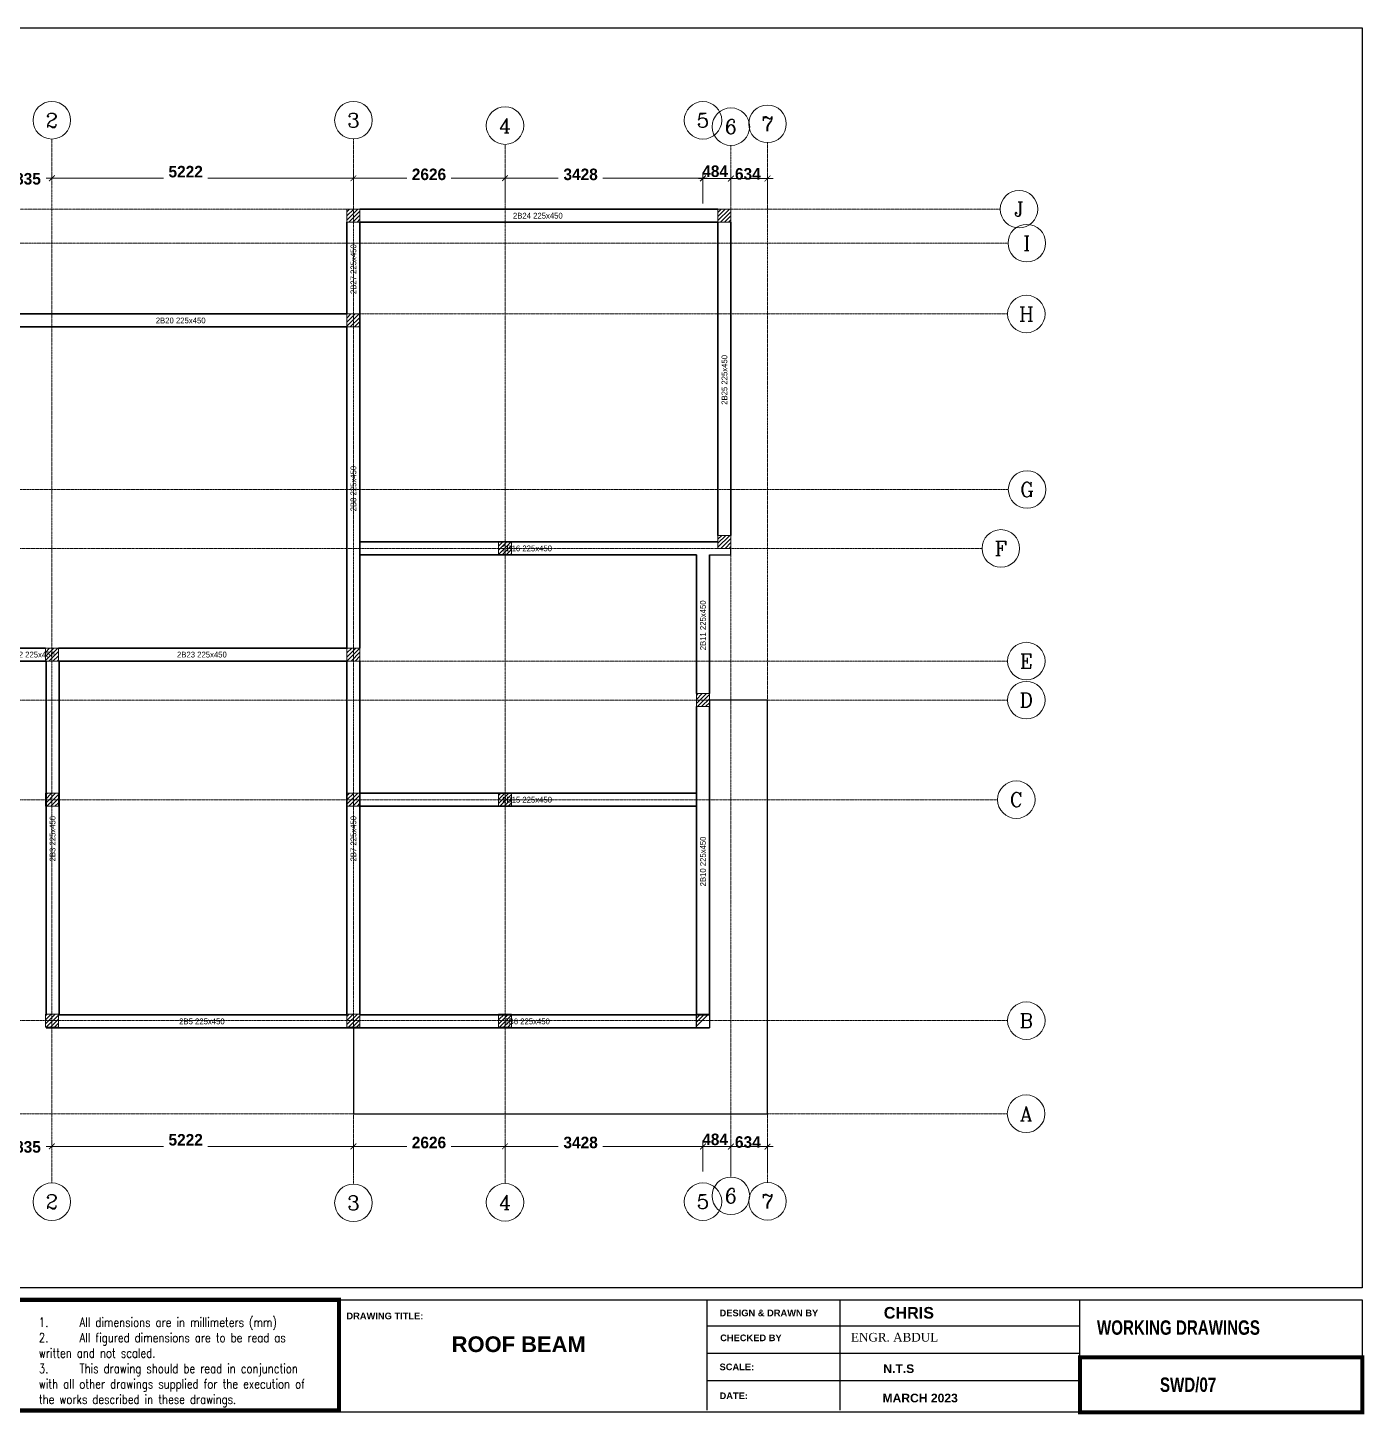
# Model space of a CAD drawing. Header units: inches. Extents: x 23 to 2032867, y 13 to 664695.
# Drawn here: x 1965281 to 1988426, y 347051 to 371059 of the extents above; entities that cross this region are included whole.
import ezdxf
from ezdxf.enums import TextEntityAlignment as Align

# ---------------------------------------------------------------- set-up
doc = ezdxf.new("R2010")
doc.units = ezdxf.units.IN
doc.header["$MEASUREMENT"] = 0
doc.linetypes.add('CENTER2', pattern=[0.7, 0.5, -0.1, 0, -0.1])
for name, color, linetype in [('Annotation - Text', 7, 'Continuous'), ('BEAM', 5, 'Continuous'), ('Dimensioning - General', 7, 'Continuous'), ('dimensions', 1, 'Continuous'), ('F5', 5, 'Continuous')]:
    doc.layers.add(name, color=color, linetype=linetype)
for name, color, linetype, lineweight in [('Axis_1', 8, 'CENTER2', 0), ('Axis_2', 8, 'CENTER2', 0), ('AxisBalloons_1', 150, 'ByLayer', 0), ('AxisBalloons_2', 150, 'ByLayer', 0), ('AxisText_1', 18, 'ByLayer', 0), ('AxisText_2', 18, 'ByLayer', 0), ('BeamText', 96, 'ByLayer', 0), ('ColHatch', 11, 'ByLayer', 0), ('Column', 1, 'ByLayer', 0)]:
    doc.layers.add(name, color=color, linetype=linetype, lineweight=lineweight)
doc.styles.add('AxisText_1', font='ROMANC', dxfattribs={"height": 50})
doc.styles.add('AxisText_2', font='ROMANC', dxfattribs={"height": 50})
doc.styles.add('BeamText', font='TXT', dxfattribs={"height": 1000})
doc.styles.add('City', font='cityb___.ttf', dxfattribs={"height": 200})
doc.styles.add('GENERATED_STYLE_3', font='arialbd.ttf')
doc.styles.add('NEW', font='swisseb.ttf', dxfattribs={"width": 0.75})
doc.styles.add('SIMPLEX8', font='simplexd.shx', dxfattribs={"width": 0.8})
doc.styles.get("Standard").update_dxf_attribs({"font": 'arial.ttf'})
doc.dimstyles.new('Copy of atus', dxfattribs={"dimtxt": 250, "dimasz": 100, "dimexe": 100, "dimexo": 100, "dimgap": 100, "dimtad": 1, "dimdec": 0, "dimdsep": 46, "dimtxsty": 'City', "dimblk1": 'ARCHTICK', "dimblk2": 'ARCHTICK', "dimsah": 1, "dimcen": 0, "dimdle": 75, "dimclrd": 6, "dimclre": 6, "dimclrt": 5, "dimadec": 0, "dimazin": 0, "dimtfac": 1, "dimtdec": 0, "dimtix": 1, "dimtmove": 2, "dimatfit": 3, "dimldrblk": 'ARCHTICK', "dimfxl": 100, "dimtolj": 1, "dimtzin": 0, "dimlwd": 5, "dimlwe": 5, "dimarcsym": 0})

# ---------------------------------------------------------------- blocks, each defined once
blk = doc.blocks.new('_ArchTick')
at = {"color": 0, "linetype": 'ByBlock', "const_width": 0.15}
blk.add_lwpolyline([(-0.5, -0.5), (0.5, 0.5)], dxfattribs=at)
blk = doc.blocks.new('*D248')
at = {"layer": 'Defpoints', "color": 0, "linetype": 'Continuous', "transparency": 16777216}
for p in [(1964863, 368455), (1965699, 368453), (1965699, 368384)]:
    blk.add_point(p, dxfattribs=at)
at = {"layer": 'Dimensioning - General', "color": 6, "lineweight": 5, "transparency": 16777216}
for p, q in [((1965699, 368484), (1965699, 368553)), ((1964863, 368355), (1964863, 368353))]:
    blk.add_line(p, q, dxfattribs=at)
at = {"layer": 'Dimensioning - General', "color": 6, "linetype": 'Continuous', "lineweight": 5, "transparency": 16777216}
for p, q in [((1964788, 368453), (1964968, 368453)), ((1965774, 368453), (1965601, 368453))]:
    blk.add_line(p, q, dxfattribs=at)
at = {"layer": 'Dimensioning - General', "color": 6, "linetype": 'Continuous', "lineweight": 5, "transparency": 16777216, "xscale": 100, "yscale": 100, "zscale": 100, "rotation": 180}
blk.add_blockref('_ArchTick', (1964863, 368453), dxfattribs=at)
at = {"layer": 'Dimensioning - General', "color": 6, "linetype": 'Continuous', "lineweight": 5, "transparency": 16777216, "xscale": 100, "yscale": 100, "zscale": 100}
blk.add_blockref('_ArchTick', (1965699, 368453), dxfattribs=at)
at = {"layer": 'Dimensioning - General', "color": 5, "linetype": 'Continuous', "lineweight": 20, "transparency": 16777216, "insert": (1965285, 368442), "char_height": 200, "attachment_point": 5, "style": 'City'}
blk.add_mtext('\\A1;835', dxfattribs=at)
blk = doc.blocks.new('*D249')
at = {"layer": 'Defpoints', "color": 0, "linetype": 'Continuous', "transparency": 16777216}
for p in [(1965699, 368455), (1970921, 368453), (1970921, 367917)]:
    blk.add_point(p, dxfattribs=at)
at = {"layer": 'Dimensioning - General', "color": 6, "lineweight": 5, "transparency": 16777216}
for p, q in [((1970921, 368017), (1970921, 368553)), ((1965699, 368355), (1965699, 368353))]:
    blk.add_line(p, q, dxfattribs=at)
at = {"layer": 'Dimensioning - General', "color": 6, "linetype": 'Continuous', "lineweight": 5, "transparency": 16777216}
for p, q in [((1965624, 368453), (1967634, 368453)), ((1970996, 368453), (1968399, 368453))]:
    blk.add_line(p, q, dxfattribs=at)
at = {"layer": 'Dimensioning - General', "color": 6, "linetype": 'Continuous', "lineweight": 5, "transparency": 16777216, "xscale": 100, "yscale": 100, "zscale": 100, "rotation": 180}
blk.add_blockref('_ArchTick', (1965699, 368453), dxfattribs=at)
at = {"layer": 'Dimensioning - General', "color": 6, "linetype": 'Continuous', "lineweight": 5, "transparency": 16777216, "xscale": 100, "yscale": 100, "zscale": 100}
blk.add_blockref('_ArchTick', (1970921, 368453), dxfattribs=at)
at = {"layer": 'Dimensioning - General', "color": 5, "linetype": 'Continuous', "lineweight": 20, "transparency": 16777216, "insert": (1968016, 368566), "char_height": 200, "attachment_point": 5, "style": 'City'}
blk.add_mtext('\\A1;5222', dxfattribs=at)
blk = doc.blocks.new('*D250')
at = {"layer": 'Defpoints', "color": 0, "linetype": 'Continuous', "transparency": 16777216}
for p in [(1970921, 368455), (1973546, 368453), (1973546, 367917)]:
    blk.add_point(p, dxfattribs=at)
at = {"layer": 'Dimensioning - General', "color": 6, "lineweight": 5, "transparency": 16777216}
for p, q in [((1973546, 368017), (1973546, 368553)), ((1970921, 368355), (1970921, 368353))]:
    blk.add_line(p, q, dxfattribs=at)
at = {"layer": 'Dimensioning - General', "color": 6, "linetype": 'Continuous', "lineweight": 5, "transparency": 16777216}
for p, q in [((1970846, 368453), (1971844, 368453)), ((1973621, 368453), (1972613, 368453))]:
    blk.add_line(p, q, dxfattribs=at)
at = {"layer": 'Dimensioning - General', "color": 6, "linetype": 'Continuous', "lineweight": 5, "transparency": 16777216, "xscale": 100, "yscale": 100, "zscale": 100, "rotation": 180}
blk.add_blockref('_ArchTick', (1970921, 368453), dxfattribs=at)
at = {"layer": 'Dimensioning - General', "color": 6, "linetype": 'Continuous', "lineweight": 5, "transparency": 16777216, "xscale": 100, "yscale": 100, "zscale": 100}
blk.add_blockref('_ArchTick', (1973546, 368453), dxfattribs=at)
at = {"layer": 'Dimensioning - General', "color": 5, "linetype": 'Continuous', "lineweight": 20, "transparency": 16777216, "insert": (1972229, 368519), "char_height": 200, "attachment_point": 5, "style": 'City'}
blk.add_mtext('\\A1;2626', dxfattribs=at)
blk = doc.blocks.new('*D251')
at = {"layer": 'Defpoints', "color": 0, "linetype": 'Continuous', "transparency": 16777216}
for p in [(1973546, 368455), (1976974, 368453), (1976974, 367917)]:
    blk.add_point(p, dxfattribs=at)
at = {"layer": 'Dimensioning - General', "color": 6, "lineweight": 5, "transparency": 16777216}
for p, q in [((1976974, 368017), (1976974, 368553)), ((1973546, 368355), (1973546, 368353))]:
    blk.add_line(p, q, dxfattribs=at)
at = {"layer": 'Dimensioning - General', "color": 6, "linetype": 'Continuous', "lineweight": 5, "transparency": 16777216}
for p, q in [((1973471, 368453), (1974468, 368453)), ((1977049, 368453), (1975241, 368453))]:
    blk.add_line(p, q, dxfattribs=at)
at = {"layer": 'Dimensioning - General', "color": 6, "linetype": 'Continuous', "lineweight": 5, "transparency": 16777216, "xscale": 100, "yscale": 100, "zscale": 100, "rotation": 180}
blk.add_blockref('_ArchTick', (1973546, 368453), dxfattribs=at)
at = {"layer": 'Dimensioning - General', "color": 6, "linetype": 'Continuous', "lineweight": 5, "transparency": 16777216, "xscale": 100, "yscale": 100, "zscale": 100}
blk.add_blockref('_ArchTick', (1976974, 368453), dxfattribs=at)
at = {"layer": 'Dimensioning - General', "color": 5, "linetype": 'Continuous', "lineweight": 20, "transparency": 16777216, "insert": (1974855, 368519), "char_height": 200, "attachment_point": 5, "style": 'City'}
blk.add_mtext('\\A1;3428', dxfattribs=at)
blk = doc.blocks.new('*D252')
at = {"layer": 'Defpoints', "color": 0, "linetype": 'Continuous', "transparency": 16777216}
for p in [(1976974, 368450), (1977458, 368448), (1977458, 367917)]:
    blk.add_point(p, dxfattribs=at)
at = {"layer": 'Dimensioning - General', "color": 6, "lineweight": 5, "transparency": 16777216}
for p, q in [((1977458, 368017), (1977458, 368548)), ((1976974, 368350), (1976974, 368348))]:
    blk.add_line(p, q, dxfattribs=at)
at = {"layer": 'Dimensioning - General', "color": 6, "linetype": 'Continuous', "lineweight": 5, "transparency": 16777216}
blk.add_line((1976899, 368448), (1977533, 368448), dxfattribs=at)
at = {"layer": 'Dimensioning - General', "color": 6, "linetype": 'Continuous', "lineweight": 5, "transparency": 16777216, "xscale": 100, "yscale": 100, "zscale": 100, "rotation": 180}
blk.add_blockref('_ArchTick', (1976974, 368448), dxfattribs=at)
at = {"layer": 'Dimensioning - General', "color": 6, "linetype": 'Continuous', "lineweight": 5, "transparency": 16777216, "xscale": 100, "yscale": 100, "zscale": 100}
blk.add_blockref('_ArchTick', (1977458, 368448), dxfattribs=at)
at = {"layer": 'Dimensioning - General', "color": 5, "linetype": 'Continuous', "lineweight": 20, "transparency": 16777216, "insert": (1977184, 368573), "char_height": 200, "attachment_point": 5, "style": 'City'}
blk.add_mtext('\\A1;484', dxfattribs=at)
blk = doc.blocks.new('*D253')
at = {"layer": 'Defpoints', "color": 0, "linetype": 'Continuous', "transparency": 16777216}
for p in [(1977458, 368450), (1978092, 368448), (1978092, 367917)]:
    blk.add_point(p, dxfattribs=at)
at = {"layer": 'Dimensioning - General', "color": 6, "lineweight": 5, "transparency": 16777216}
for p, q in [((1978092, 368017), (1978092, 368548)), ((1977458, 368350), (1977458, 368348))]:
    blk.add_line(p, q, dxfattribs=at)
at = {"layer": 'Dimensioning - General', "color": 6, "linetype": 'Continuous', "lineweight": 5, "transparency": 16777216}
for p, q in [((1977458, 368448), (1977358, 368448)), ((1977458, 368448), (1978092, 368448)), ((1978092, 368448), (1978192, 368448))]:
    blk.add_line(p, q, dxfattribs=at)
at = {"layer": 'Dimensioning - General', "color": 6, "linetype": 'Continuous', "lineweight": 5, "transparency": 16777216, "xscale": 100, "yscale": 100, "zscale": 100}
blk.add_blockref('_ArchTick', (1977458, 368448), dxfattribs=at)
at = {"layer": 'Dimensioning - General', "color": 6, "linetype": 'Continuous', "lineweight": 5, "transparency": 16777216, "xscale": 100, "yscale": 100, "zscale": 100, "rotation": 180}
blk.add_blockref('_ArchTick', (1978092, 368448), dxfattribs=at)
at = {"layer": 'Dimensioning - General', "color": 5, "linetype": 'Continuous', "lineweight": 20, "transparency": 16777216, "insert": (1977751, 368527), "char_height": 200, "attachment_point": 5, "style": 'City'}
blk.add_mtext('\\A1;634', dxfattribs=at)
blk = doc.blocks.new('*D286')
at = {"layer": 'Defpoints', "color": 0, "linetype": 'Continuous', "transparency": 16777216}
for p in [(1964863, 351692), (1965699, 351690), (1965699, 351621)]:
    blk.add_point(p, dxfattribs=at)
at = {"layer": 'Dimensioning - General', "color": 6, "lineweight": 5, "transparency": 16777216}
for p, q in [((1965699, 351721), (1965699, 351790)), ((1964863, 351592), (1964863, 351590))]:
    blk.add_line(p, q, dxfattribs=at)
at = {"layer": 'Dimensioning - General', "color": 6, "linetype": 'Continuous', "lineweight": 5, "transparency": 16777216}
for p, q in [((1964788, 351690), (1964968, 351690)), ((1965774, 351690), (1965601, 351690))]:
    blk.add_line(p, q, dxfattribs=at)
at = {"layer": 'Dimensioning - General', "color": 6, "linetype": 'Continuous', "lineweight": 5, "transparency": 16777216, "xscale": 100, "yscale": 100, "zscale": 100, "rotation": 180}
blk.add_blockref('_ArchTick', (1964863, 351690), dxfattribs=at)
at = {"layer": 'Dimensioning - General', "color": 6, "linetype": 'Continuous', "lineweight": 5, "transparency": 16777216, "xscale": 100, "yscale": 100, "zscale": 100}
blk.add_blockref('_ArchTick', (1965699, 351690), dxfattribs=at)
at = {"layer": 'Dimensioning - General', "color": 5, "linetype": 'Continuous', "lineweight": 20, "transparency": 16777216, "insert": (1965285, 351679), "char_height": 200, "attachment_point": 5, "style": 'City'}
blk.add_mtext('\\A1;835', dxfattribs=at)
blk = doc.blocks.new('*D287')
at = {"layer": 'Defpoints', "color": 0, "linetype": 'Continuous', "transparency": 16777216}
for p in [(1965699, 351692), (1970921, 351690), (1970921, 351154)]:
    blk.add_point(p, dxfattribs=at)
at = {"layer": 'Dimensioning - General', "color": 6, "lineweight": 5, "transparency": 16777216}
for p, q in [((1970921, 351254), (1970921, 351790)), ((1965699, 351592), (1965699, 351590))]:
    blk.add_line(p, q, dxfattribs=at)
at = {"layer": 'Dimensioning - General', "color": 6, "linetype": 'Continuous', "lineweight": 5, "transparency": 16777216}
for p, q in [((1965624, 351690), (1967634, 351690)), ((1970996, 351690), (1968399, 351690))]:
    blk.add_line(p, q, dxfattribs=at)
at = {"layer": 'Dimensioning - General', "color": 6, "linetype": 'Continuous', "lineweight": 5, "transparency": 16777216, "xscale": 100, "yscale": 100, "zscale": 100, "rotation": 180}
blk.add_blockref('_ArchTick', (1965699, 351690), dxfattribs=at)
at = {"layer": 'Dimensioning - General', "color": 6, "linetype": 'Continuous', "lineweight": 5, "transparency": 16777216, "xscale": 100, "yscale": 100, "zscale": 100}
blk.add_blockref('_ArchTick', (1970921, 351690), dxfattribs=at)
at = {"layer": 'Dimensioning - General', "color": 5, "linetype": 'Continuous', "lineweight": 20, "transparency": 16777216, "insert": (1968016, 351803), "char_height": 200, "attachment_point": 5, "style": 'City'}
blk.add_mtext('\\A1;5222', dxfattribs=at)
blk = doc.blocks.new('*D288')
at = {"layer": 'Defpoints', "color": 0, "linetype": 'Continuous', "transparency": 16777216}
for p in [(1970921, 351692), (1973546, 351690), (1973546, 351154)]:
    blk.add_point(p, dxfattribs=at)
at = {"layer": 'Dimensioning - General', "color": 6, "lineweight": 5, "transparency": 16777216}
for p, q in [((1973546, 351254), (1973546, 351790)), ((1970921, 351592), (1970921, 351590))]:
    blk.add_line(p, q, dxfattribs=at)
at = {"layer": 'Dimensioning - General', "color": 6, "linetype": 'Continuous', "lineweight": 5, "transparency": 16777216}
for p, q in [((1970846, 351690), (1971844, 351690)), ((1973621, 351690), (1972613, 351690))]:
    blk.add_line(p, q, dxfattribs=at)
at = {"layer": 'Dimensioning - General', "color": 6, "linetype": 'Continuous', "lineweight": 5, "transparency": 16777216, "xscale": 100, "yscale": 100, "zscale": 100, "rotation": 180}
blk.add_blockref('_ArchTick', (1970921, 351690), dxfattribs=at)
at = {"layer": 'Dimensioning - General', "color": 6, "linetype": 'Continuous', "lineweight": 5, "transparency": 16777216, "xscale": 100, "yscale": 100, "zscale": 100}
blk.add_blockref('_ArchTick', (1973546, 351690), dxfattribs=at)
at = {"layer": 'Dimensioning - General', "color": 5, "linetype": 'Continuous', "lineweight": 20, "transparency": 16777216, "insert": (1972229, 351756), "char_height": 200, "attachment_point": 5, "style": 'City'}
blk.add_mtext('\\A1;2626', dxfattribs=at)
blk = doc.blocks.new('*D289')
at = {"layer": 'Defpoints', "color": 0, "linetype": 'Continuous', "transparency": 16777216}
for p in [(1973546, 351692), (1976974, 351690), (1976974, 351154)]:
    blk.add_point(p, dxfattribs=at)
at = {"layer": 'Dimensioning - General', "color": 6, "lineweight": 5, "transparency": 16777216}
for p, q in [((1976974, 351254), (1976974, 351790)), ((1973546, 351592), (1973546, 351590))]:
    blk.add_line(p, q, dxfattribs=at)
at = {"layer": 'Dimensioning - General', "color": 6, "linetype": 'Continuous', "lineweight": 5, "transparency": 16777216}
for p, q in [((1973471, 351690), (1974468, 351690)), ((1977049, 351690), (1975241, 351690))]:
    blk.add_line(p, q, dxfattribs=at)
at = {"layer": 'Dimensioning - General', "color": 6, "linetype": 'Continuous', "lineweight": 5, "transparency": 16777216, "xscale": 100, "yscale": 100, "zscale": 100, "rotation": 180}
blk.add_blockref('_ArchTick', (1973546, 351690), dxfattribs=at)
at = {"layer": 'Dimensioning - General', "color": 6, "linetype": 'Continuous', "lineweight": 5, "transparency": 16777216, "xscale": 100, "yscale": 100, "zscale": 100}
blk.add_blockref('_ArchTick', (1976974, 351690), dxfattribs=at)
at = {"layer": 'Dimensioning - General', "color": 5, "linetype": 'Continuous', "lineweight": 20, "transparency": 16777216, "insert": (1974855, 351756), "char_height": 200, "attachment_point": 5, "style": 'City'}
blk.add_mtext('\\A1;3428', dxfattribs=at)
blk = doc.blocks.new('*D290')
at = {"layer": 'Defpoints', "color": 0, "linetype": 'Continuous', "transparency": 16777216}
for p in [(1976974, 351687), (1977458, 351685), (1977458, 351154)]:
    blk.add_point(p, dxfattribs=at)
at = {"layer": 'Dimensioning - General', "color": 6, "lineweight": 5, "transparency": 16777216}
for p, q in [((1977458, 351254), (1977458, 351785)), ((1976974, 351587), (1976974, 351585))]:
    blk.add_line(p, q, dxfattribs=at)
at = {"layer": 'Dimensioning - General', "color": 6, "linetype": 'Continuous', "lineweight": 5, "transparency": 16777216}
blk.add_line((1976899, 351685), (1977533, 351685), dxfattribs=at)
at = {"layer": 'Dimensioning - General', "color": 6, "linetype": 'Continuous', "lineweight": 5, "transparency": 16777216, "xscale": 100, "yscale": 100, "zscale": 100, "rotation": 180}
blk.add_blockref('_ArchTick', (1976974, 351685), dxfattribs=at)
at = {"layer": 'Dimensioning - General', "color": 6, "linetype": 'Continuous', "lineweight": 5, "transparency": 16777216, "xscale": 100, "yscale": 100, "zscale": 100}
blk.add_blockref('_ArchTick', (1977458, 351685), dxfattribs=at)
at = {"layer": 'Dimensioning - General', "color": 5, "linetype": 'Continuous', "lineweight": 20, "transparency": 16777216, "insert": (1977184, 351810), "char_height": 200, "attachment_point": 5, "style": 'City'}
blk.add_mtext('\\A1;484', dxfattribs=at)
blk = doc.blocks.new('*D291')
at = {"layer": 'Defpoints', "color": 0, "linetype": 'Continuous', "transparency": 16777216}
for p in [(1977458, 351687), (1978092, 351685), (1978092, 351154)]:
    blk.add_point(p, dxfattribs=at)
at = {"layer": 'Dimensioning - General', "color": 6, "lineweight": 5, "transparency": 16777216}
for p, q in [((1978092, 351254), (1978092, 351785)), ((1977458, 351587), (1977458, 351585))]:
    blk.add_line(p, q, dxfattribs=at)
at = {"layer": 'Dimensioning - General', "color": 6, "linetype": 'Continuous', "lineweight": 5, "transparency": 16777216}
for p, q in [((1977458, 351685), (1977358, 351685)), ((1977458, 351685), (1978092, 351685)), ((1978092, 351685), (1978192, 351685))]:
    blk.add_line(p, q, dxfattribs=at)
at = {"layer": 'Dimensioning - General', "color": 6, "linetype": 'Continuous', "lineweight": 5, "transparency": 16777216, "xscale": 100, "yscale": 100, "zscale": 100}
blk.add_blockref('_ArchTick', (1977458, 351685), dxfattribs=at)
at = {"layer": 'Dimensioning - General', "color": 6, "linetype": 'Continuous', "lineweight": 5, "transparency": 16777216, "xscale": 100, "yscale": 100, "zscale": 100, "rotation": 180}
blk.add_blockref('_ArchTick', (1978092, 351685), dxfattribs=at)
at = {"layer": 'Dimensioning - General', "color": 5, "linetype": 'Continuous', "lineweight": 20, "transparency": 16777216, "insert": (1977751, 351764), "char_height": 200, "attachment_point": 5, "style": 'City'}
blk.add_mtext('\\A1;634', dxfattribs=at)

msp = doc.modelspace()

# ---------------------------------------------------------------- linework, layer by layer
for p, q in [((1970672.239, 349032.66), (1988390.622, 349032.66)), ((1983501.637, 348038.149), (1983501.637, 349032.66)), ((1977044.873, 348580.098), (1983501.637, 348580.098)), ((1977044.873, 348108.873), (1983501.637, 348108.873)), ((1977044.873, 347637.648), (1983501.637, 347637.648)), ((1968475.437, 347121.36), (1970672.239, 347121.36))]:
    msp.add_line(p, q)
at = {"color": 0}
for points in [[(1977086.414, 361931.062), (1977458.094, 361931.062), (1977458.094, 362043.562)], [(1970920.594, 353741.864), (1970920.594, 352255.286), (1978092.444, 352255.286), (1978092.444, 359416.555), (1977086.414, 359416.555), (1977086.414, 353741.864), (1970920.594, 353741.864)]]:
    msp.add_lwpolyline(points, dxfattribs=at)
at = {"linetype": 'Continuous'}
msp.add_lwpolyline([(1976861.414, 353966.864), (1977086.414, 353968.368), (1977086.414, 353741.864), (1976861.731, 353741.864), (1976861.731, 353966.866)], dxfattribs=at)
msp.add_lwpolyline([(1988390.622, 347086.368), (1952491.193, 347086.368), (1952500.54, 349032.66), (1988390.622, 349032.66)], close=True)
at = {"const_width": 69.984}
for points in [[(1965032.115, 349032.66), (1970672.239, 349032.66), (1970672.239, 347121.36), (1965032.115, 347121.36)], [(1983501.637, 348038.149), (1988390.622, 348038.149), (1988390.622, 347086.368), (1983501.637, 347086.368)]]:
    msp.add_lwpolyline(points, close=True, dxfattribs=at)
at = {"layer": 'Axis_1'}
for p, q in [((1960752.993, 367916.552), (1982121.664, 367916.552)), ((1960731.065, 367328.932), (1982256.984, 367328.932)), ((1960807.951, 366102.392), (1982248.594, 366102.392)), ((1960820.435, 363062.692), (1982261.084, 363062.692)), ((1960807.951, 362043.562), (1981807.954, 362043.562)), ((1960807.951, 360092.511), (1982248.594, 360092.511)), ((1960807.951, 359416.555), (1982248.594, 359416.555)), ((1960692.134, 357692.786), (1982074.544, 357692.786)), ((1960807.951, 353866.864), (1982248.594, 353866.864)), ((1960986.04, 352255.286), (1982243.874, 352255.286))]:
    msp.add_line(p, q, dxfattribs=at)
at = {"layer": 'Axis_2'}
for p, q in [((1965698.682, 351056.63), (1965698.682, 369131.522)), ((1970920.594, 351036.562), (1970920.594, 369132.382)), ((1973546.344, 351046.168), (1973546.344, 369039.602)), ((1977458.094, 351157.795), (1977458.094, 369020.332)), ((1978092.444, 351063.298), (1978092.444, 369069.002))]:
    msp.add_line(p, q, dxfattribs=at)
at = {"layer": 'AxisBalloons_1'}
for centre in [(1982446.664, 367916.552), (1982581.984, 367328.932), (1982573.594, 366102.392), (1982586.084, 363062.692), (1982132.954, 362043.562), (1982573.594, 360092.511), (1982573.594, 359416.555), (1982399.544, 357692.786), (1982573.594, 353866.864), (1982568.874, 352255.286)]:
    msp.add_circle(centre, 325, dxfattribs=at)
at = {"layer": 'AxisBalloons_2'}
for centre in [(1965698.682, 369456.522), (1970920.594, 369457.382), (1976973.914, 369455.212), (1978092.444, 369394.002), (1973546.344, 369364.602), (1977458.094, 369345.332), (1965698.682, 350731.63), (1970920.594, 350711.562), (1973546.344, 350721.168), (1976973.914, 350732.946), (1977458.094, 350832.795), (1978092.444, 350738.298)]:
    msp.add_circle(centre, 325, dxfattribs=at)
at = {"layer": 'BEAM', "linetype": 'Continuous', "lineweight": 30}
for p, q in [((1971033.094, 367916.552), (1977233.094, 367916.552)), ((1970808.094, 366102.392), (1970808.094, 367691.552)), ((1971033.094, 367691.552), (1977233.094, 367691.552)), ((1971033.094, 365877.392), (1971033.094, 367691.552)), ((1977233.094, 362268.562), (1977233.094, 367691.552)), ((1977458.094, 362268.562), (1977458.094, 367691.552)), ((1965088.292, 366102.392), (1970808.094, 366102.392)), ((1965088.292, 365877.392), (1970808.094, 365877.392)), ((1970808.094, 360317.511), (1970808.094, 365877.392)), ((1971033.094, 360317.511), (1971033.094, 365877.392)), ((1971033.094, 362156.062), (1977233.094, 362156.062)), ((1971033.094, 361931.062), (1976861.414, 361931.062)), ((1976861.414, 359529.055), (1976861.414, 361931.062)), ((1977086.414, 359529.055), (1977086.414, 361931.062)), ((1965088.292, 360317.511), (1965586.182, 360317.511)), ((1965811.182, 360317.511), (1970808.094, 360317.511)), ((1965088.292, 360092.511), (1965586.182, 360092.511)), ((1965598.682, 353979.364), (1965598.682, 360092.511)), ((1965823.682, 353966.864), (1965823.682, 360092.511)), ((1965823.682, 360092.511), (1970808.094, 360092.511)), ((1970808.094, 353979.364), (1970808.094, 360092.511)), ((1971033.094, 353979.364), (1971033.094, 360092.511)), ((1976861.414, 353979.364), (1976861.414, 359304.055)), ((1977086.414, 353979.364), (1977086.414, 359304.055)), ((1971033.094, 357805.286), (1976861.414, 357805.286)), ((1971033.094, 357580.286), (1976861.414, 357580.286)), ((1965823.682, 353966.864), (1970808.094, 353966.864)), ((1971033.094, 353966.864), (1976861.414, 353966.864)), ((1965598.682, 353741.864), (1971033.094, 353741.864)), ((1970808.094, 353741.864), (1977086.414, 353741.864))]:
    msp.add_line(p, q, dxfattribs=at)
at = {"layer": 'ColHatch', "linetype": 'Continuous'}
for p, q in [((1970808.094, 367870.037), (1970854.61, 367916.552)), ((1970808.094, 367799.326), (1970925.32, 367916.552)), ((1970808.094, 367728.615), (1970996.031, 367916.552)), ((1970841.742, 367691.552), (1971033.094, 367882.905)), ((1970912.452, 367691.552), (1971033.094, 367812.194)), ((1977233.094, 367860.365), (1977289.281, 367916.552)), ((1977233.094, 367789.654), (1977359.992, 367916.552)), ((1977233.094, 367718.943), (1977430.703, 367916.552)), ((1977276.413, 367691.552), (1977458.094, 367873.233)), ((1977347.124, 367691.552), (1977458.094, 367802.522)), ((1970983.163, 367691.552), (1971033.094, 367741.483)), ((1977417.835, 367691.552), (1977458.094, 367731.811)), ((1970808.094, 366102.27), (1970808.217, 366102.392)), ((1970808.094, 366031.559), (1970878.927, 366102.392)), ((1970808.094, 365960.848), (1970949.638, 366102.392)), ((1970808.094, 365890.138), (1971020.349, 366102.392)), ((1970866.059, 365877.392), (1971033.094, 366044.427)), ((1970936.77, 365877.392), (1971033.094, 365973.716)), ((1971007.481, 365877.392), (1971033.094, 365903.006)), ((1973433.844, 362151.926), (1973437.98, 362156.062)), ((1973433.844, 362081.216), (1973508.69, 362156.062)), ((1973433.844, 362010.505), (1973579.401, 362156.062)), ((1973433.844, 361939.794), (1973650.112, 362156.062)), ((1973495.822, 361931.062), (1973658.844, 362094.084)), ((1977233.094, 362203.51), (1977298.146, 362268.562)), ((1977233.094, 362132.8), (1977368.856, 362268.562)), ((1977233.094, 362062.089), (1977439.567, 362268.562)), ((1977285.278, 362043.562), (1977458.094, 362216.378)), ((1977355.989, 362043.562), (1977458.094, 362145.668)), ((1977426.699, 362043.562), (1977458.094, 362074.957)), ((1973566.533, 361931.062), (1973658.844, 362023.373)), ((1973637.244, 361931.062), (1973658.844, 361952.662)), ((1965586.182, 360314.672), (1965589.021, 360317.511)), ((1965586.182, 360243.962), (1965659.732, 360317.511)), ((1965586.182, 360173.251), (1965730.442, 360317.511)), ((1965586.182, 360102.54), (1965801.153, 360317.511)), ((1965646.864, 360092.511), (1965811.182, 360256.83)), ((1965717.574, 360092.511), (1965811.182, 360186.119)), ((1965788.285, 360092.511), (1965811.182, 360115.408)), ((1970808.094, 360303.994), (1970821.611, 360317.511)), ((1970808.094, 360233.283), (1970892.322, 360317.511)), ((1970808.094, 360162.573), (1970963.033, 360317.511)), ((1970808.743, 360092.511), (1971033.094, 360316.862)), ((1970879.454, 360092.511), (1971033.094, 360246.151)), ((1970950.165, 360092.511), (1971033.094, 360175.441)), ((1971020.875, 360092.511), (1971033.094, 360104.73)), ((1976861.414, 359498.378), (1976892.091, 359529.055)), ((1976861.414, 359427.667), (1976962.802, 359529.055)), ((1976861.414, 359356.957), (1977033.513, 359529.055)), ((1976879.223, 359304.055), (1977086.414, 359511.246)), ((1976949.934, 359304.055), (1977086.414, 359440.535)), ((1977020.645, 359304.055), (1977086.414, 359369.825)), ((1965586.182, 357769.088), (1965622.38, 357805.286)), ((1965586.182, 357698.377), (1965693.091, 357805.286)), ((1965586.182, 357627.666), (1965763.802, 357805.286)), ((1965609.512, 357580.286), (1965811.182, 357781.956)), ((1965680.223, 357580.286), (1965811.182, 357711.245)), ((1970808.094, 357758.409), (1970854.971, 357805.286)), ((1970808.094, 357687.699), (1970925.681, 357805.286)), ((1970808.094, 357616.988), (1970996.392, 357805.286)), ((1970842.103, 357580.286), (1971033.094, 357771.277)), ((1973433.844, 357767.864), (1973471.266, 357805.286)), ((1973433.844, 357697.154), (1973541.977, 357805.286)), ((1973433.844, 357626.443), (1973612.687, 357805.286)), ((1973458.398, 357580.286), (1973658.844, 357780.732)), ((1965750.934, 357580.286), (1965811.182, 357640.534)), ((1970912.813, 357580.286), (1971033.094, 357700.567)), ((1970983.524, 357580.286), (1971033.094, 357629.856)), ((1973529.109, 357580.286), (1973658.844, 357710.022)), ((1973599.819, 357580.286), (1973658.844, 357639.311)), ((1965586.182, 353950.711), (1965614.835, 353979.364)), ((1965586.182, 353880), (1965685.546, 353979.364)), ((1965586.182, 353809.29), (1965756.257, 353979.364)), ((1965601.967, 353754.364), (1965811.182, 353963.579)), ((1965672.678, 353754.364), (1965811.182, 353892.868)), ((1970808.094, 353940.033), (1970847.425, 353979.364)), ((1970808.094, 353869.322), (1970918.136, 353979.364)), ((1970808.094, 353798.611), (1970988.847, 353979.364)), ((1970834.558, 353754.364), (1971033.094, 353952.901)), ((1970905.268, 353754.364), (1971033.094, 353882.19)), ((1973433.844, 353949.488), (1973463.721, 353979.364)), ((1973433.844, 353878.777), (1973534.431, 353979.364)), ((1973433.844, 353808.066), (1973605.142, 353979.364)), ((1973450.853, 353754.364), (1973658.844, 353962.356)), ((1973521.563, 353754.364), (1973658.844, 353891.645)), ((1976861.414, 353912.234), (1976928.544, 353979.364)), ((1976861.414, 353841.524), (1976999.255, 353979.364)), ((1976861.414, 353770.813), (1977069.965, 353979.364)), ((1965743.389, 353754.364), (1965811.182, 353822.158)), ((1970975.979, 353754.364), (1971033.094, 353811.479)), ((1973592.274, 353754.364), (1973658.844, 353820.934))]:
    msp.add_line(p, q, dxfattribs=at)
at = {"layer": 'Column'}
for p, q in [((1971033.094, 367916.552), (1970808.094, 367916.552)), ((1970808.094, 367916.552), (1970808.094, 367691.552)), ((1971033.094, 367691.552), (1971033.094, 367916.552)), ((1977458.094, 367916.552), (1977233.094, 367916.552)), ((1977233.094, 367916.552), (1977233.094, 367691.552)), ((1977458.094, 367691.552), (1977458.094, 367916.552)), ((1970808.094, 367691.552), (1971033.094, 367691.552)), ((1977233.094, 367691.552), (1977458.094, 367691.552)), ((1971033.094, 366102.392), (1970808.094, 366102.392)), ((1970808.094, 366102.392), (1970808.094, 365877.392)), ((1970808.094, 365877.392), (1971033.094, 365877.392)), ((1971033.094, 365877.392), (1971033.094, 366102.392)), ((1973658.844, 362156.062), (1973433.844, 362156.062)), ((1973433.844, 362156.062), (1973433.844, 361931.062)), ((1973658.844, 361931.062), (1973658.844, 362156.062)), ((1977086.414, 362156.062), (1976861.414, 362156.062)), ((1977458.094, 362268.562), (1977233.094, 362268.562)), ((1977233.094, 362268.562), (1977233.094, 362043.562)), ((1977233.094, 362043.562), (1977458.094, 362043.562)), ((1977458.094, 362043.562), (1977458.094, 362268.562)), ((1973433.844, 361931.062), (1973658.844, 361931.062)), ((1965811.182, 360317.511), (1965586.182, 360317.511)), ((1965586.182, 360317.511), (1965586.182, 360092.511)), ((1965811.182, 360092.511), (1965811.182, 360317.511)), ((1971033.094, 360317.511), (1970808.094, 360317.511)), ((1970808.094, 360317.511), (1970808.094, 360092.511)), ((1971033.094, 360092.511), (1971033.094, 360317.511)), ((1965586.182, 360092.511), (1965811.182, 360092.511)), ((1970808.094, 360092.511), (1971033.094, 360092.511)), ((1977086.414, 359529.055), (1976861.414, 359529.055)), ((1976861.414, 359529.055), (1976861.414, 359304.055)), ((1977086.414, 359304.055), (1977086.414, 359529.055)), ((1976861.414, 359304.055), (1977086.414, 359304.055)), ((1965811.182, 357805.286), (1965586.182, 357805.286)), ((1965586.182, 357805.286), (1965586.182, 357580.286)), ((1965811.182, 357580.286), (1965811.182, 357805.286)), ((1971033.094, 357805.286), (1970808.094, 357805.286)), ((1970808.094, 357805.286), (1970808.094, 357580.286)), ((1971033.094, 357580.286), (1971033.094, 357805.286)), ((1973658.844, 357805.286), (1973433.844, 357805.286)), ((1973433.844, 357805.286), (1973433.844, 357580.286)), ((1973658.844, 357580.286), (1973658.844, 357805.286)), ((1965586.182, 357580.286), (1965811.182, 357580.286)), ((1970808.094, 357580.286), (1971033.094, 357580.286)), ((1973433.844, 357580.286), (1973658.844, 357580.286)), ((1965811.182, 353979.364), (1965586.182, 353979.364)), ((1965586.182, 353979.364), (1965586.182, 353754.364)), ((1965811.182, 353754.364), (1965811.182, 353979.364)), ((1971033.094, 353979.364), (1970808.094, 353979.364)), ((1970808.094, 353979.364), (1970808.094, 353754.364)), ((1971033.094, 353754.364), (1971033.094, 353979.364)), ((1973658.844, 353979.364), (1973433.844, 353979.364)), ((1973433.844, 353979.364), (1973433.844, 353754.364)), ((1973658.844, 353754.364), (1973658.844, 353979.364)), ((1977086.414, 353979.364), (1976861.414, 353979.364)), ((1976861.414, 353979.364), (1976861.414, 353754.364)), ((1977086.414, 353754.364), (1977086.414, 353979.364)), ((1965586.182, 353754.364), (1965811.182, 353754.364)), ((1970808.094, 353754.364), (1971033.094, 353754.364)), ((1973433.844, 353754.364), (1973658.844, 353754.364))]:
    msp.add_line(p, q, dxfattribs=at)
at = {"layer": 'dimensions', "color": 7}
msp.add_lwpolyline([(1988390.622, 349241.756), (1952491.193, 349241.756), (1952491.193, 371058.807), (1988390.622, 371058.807)], close=True, dxfattribs=at)
at = {"layer": 'F5', "color": 0, "lineweight": -2}
for p, q in [((1977044.873, 347121.36), (1977044.873, 349032.66)), ((1979341.851, 349032.66), (1979341.851, 347121.36))]:
    msp.add_line(p, q, dxfattribs=at)

# ---------------------------------------------------------------- texts
at = {"color": 7, "style": 'NEW', "width": 0.75}
msp.add_text(' WORKING DRAWINGS', height=250, dxfattribs=at).set_placement((1983723.622, 348427.732))
at = {"color": 1, "style": 'NEW', "width": 0.75}
msp.add_text('SWD/07', height=250, dxfattribs=at).set_placement((1984887.075, 347437.998))
at = {"linetype": 'Continuous', "insert": (1979536.553, 348460.262), "char_height": 150, "attachment_point": 1}
msp.add_mtext_dynamic_manual_height_columns('{\\fTimes New Roman|b0|i0|c0|p18;ENGR. ABDUL}', width=3693.92271, gutter_width=1, heights=[0], dxfattribs=at)
at = {"layer": 'Annotation - Text', "color": 5, "linetype": 'Continuous', "lineweight": 20, "insert": (1973782.73, 348400.427), "char_height": 271.9692, "width": 4096.10831, "attachment_point": 2, "style": 'GENERATED_STYLE_3'}
msp.add_mtext('ROOF BEAM', dxfattribs=at)
at = {"layer": 'AxisText_1', "color": 7, "linetype": 'Continuous', "style": 'AxisText_1'}
for s, p in [('J', (1982446.664, 367916.552)), ('I', (1982581.984, 367328.932)), ('H', (1982573.594, 366102.392)), ('G', (1982586.084, 363062.692)), ('F', (1982132.954, 362043.562)), ('E', (1982573.594, 360092.511)), ('D', (1982573.594, 359416.555)), ('C', (1982399.544, 357692.786)), ('B', (1982573.594, 353866.864)), ('A', (1982568.874, 352255.286))]:
    msp.add_text(s, height=250, dxfattribs=at).set_placement(p, align=Align.MIDDLE_CENTER)
at = {"layer": 'AxisText_2', "color": 0, "linetype": 'Continuous', "style": 'AxisText_2'}
for s, p in [('2', (1965698.682, 369456.522)), ('3', (1970920.594, 369457.382)), ('4', (1973546.344, 369364.602)), ('5', (1976973.914, 369455.212)), ('7', (1978092.444, 369394.002)), ('6', (1977458.094, 369345.332)), ('2', (1965698.682, 350731.63)), ('3', (1970920.594, 350711.562)), ('4', (1973546.344, 350721.168)), ('5', (1976973.914, 350732.946)), ('6', (1977458.094, 350832.795)), ('7', (1978092.444, 350738.298))]:
    msp.add_text(s, height=250, dxfattribs=at).set_placement(p, align=Align.MIDDLE_CENTER)
at = {"layer": 'BeamText', "linetype": 'Continuous', "style": 'BeamText'}
for s, p in [('2B24 225x450 ', (1974133.094, 367804.052)), ('2B20 225x450 ', (1967948.195, 365989.892)), ('2B16 225x450 ', (1973947.254, 362043.562)), ('2B22 225x450 ', (1965337.237, 360205.011)), ('2B23 225x450 ', (1968315.889, 360205.011)), ('2B15 225x450 ', (1973947.254, 357692.786)), ('2B5 225x450 ', (1968315.889, 353854.364)), ('2B6 225x450 ', (1973947.254, 353854.364))]:
    msp.add_text(s, height=100, dxfattribs=at).set_placement(p, align=Align.MIDDLE_CENTER)
for s, p in [('2B27 225x450 ', (1970920.594, 366896.972)), ('2B25 225x450 ', (1977345.594, 364980.062)), ('2B8 225x450 ', (1970920.594, 363097.452)), ('2B11 225x450 ', (1976973.914, 360730.06)), ('2B3 225x450 ', (1965711.182, 357035.937)), ('2B7 225x450 ', (1970920.594, 357035.937)), ('2B10 225x450 ', (1976973.914, 356641.709))]:
    msp.add_text(s, height=100, rotation=90, dxfattribs=at).set_placement(p, align=Align.MIDDLE_CENTER)
at = {"layer": 'F5', "color": 0, "lineweight": -2, "attachment_point": 4}
for s, insert, char_height, width in [('{\\fArial|b1|i0|c0|p34;DESIGN & DRAWN BY}', (1977261.163, 348804.612), 115.28938, 2101.56602), ('{\\fArial|b1|i0|c0|p34; CHRIS}', (1980027.579, 348807.523), 200, 2101.56602), ('{\\fArial|b1|i0|c0|p34;CHECKED BY}', (1977271.584, 348373.356), 115.28938, 1743.06843), ('{\\fArial|b1|i0|c0|p34;SCALE:}', (1977261.163, 347871.032), 115.28938, 1743.06843), ('{\\fArial|b1|i0|c0|p34;N.T.S}', (1980096.542, 347839.247), 150, 2101.56602), ('{\\fArial|b1|i0|c0|p34;DATE:}', (1977261.163, 347371.672), 115.28938, 1743.06843), ('{\\fArial|b1|i0|c0|p34;MARCH 2023}', (1980082.996, 347331.401), 150, 2101.56602)]:
    msp.add_mtext(s, dxfattribs=dict(at, insert=insert, char_height=char_height, width=width))
at = {"layer": 'F5', "color": 0, "lineweight": -2, "insert": (1965472.24, 348097.786), "char_height": 176.53686, "width": 5375.14343, "attachment_point": 4, "style": 'SIMPLEX8'}
msp.add_mtext('\\pt1.83775;{\\L\\P\\pi-0.97272,l0.97272,t706.14743;\\H0.90633x;\\l1.^IAll dimensions are in millimeters (mm)\\P2.^IAll figured dimensions are to be read as \\P\\pi0,t3.89264;written and not scaled.\\P\\pi-0.97272,t706.14743;3.^IThis drawing should be read in conjunction \\P\\pi0,t3.89264;with all other drawings supplied for the execution of \\Pthe works described in these drawings.}', dxfattribs=at)
at = {"layer": 'F5', "color": 1, "lineweight": -2, "insert": (1970799.464, 348752.458), "char_height": 115.28938, "width": 1743.06843, "attachment_point": 4}
msp.add_mtext('{\\fArial|b1|i0|c0|p34;DRAWING TITLE:}', dxfattribs=at)

# ---------------------------------------------------------------- dimensions: what is measured, and where the dimension line sits
at = {"layer": 'Dimensioning - General', "color": 151, "linetype": 'Continuous', "lineweight": 20, "true_color": 0x80c2ff}
for base, p1, p2, picture, middle in [((1965698.682, 368453.033), (1964863.292, 368455.281), (1965698.682, 368384.301), '*D248', (1965284.623, 368441.62)), ((1970920.594, 368453.033), (1965698.682, 368455.281), (1970920.594, 367917.347), '*D249', (1968016.295, 368565.786)), ((1973546.344, 368453.033), (1970920.594, 368455.281), (1973546.344, 367917.347), '*D250', (1972228.907, 368518.702)), ((1976973.914, 368453.033), (1973546.344, 368455.281), (1976973.914, 367917.347), '*D251', (1974854.657, 368518.702)), ((1977458.094, 368447.935), (1976973.914, 368450.183), (1977458.094, 367917.347), '*D252', (1977184.347, 368572.577)), ((1978092.444, 368447.935), (1977458.094, 368450.183), (1978092.444, 367917.347), '*D253', (1977751.255, 368526.917)), ((1965698.682, 351690.044), (1964863.292, 351692.292), (1965698.682, 351621.312), '*D286', (1965284.623, 351678.631)), ((1970920.594, 351690.044), (1965698.682, 351692.292), (1970920.594, 351154.358), '*D287', (1968016.295, 351802.797)), ((1973546.344, 351690.044), (1970920.594, 351692.292), (1973546.344, 351154.358), '*D288', (1972228.907, 351755.713)), ((1976973.914, 351690.044), (1973546.344, 351692.292), (1976973.914, 351154.358), '*D289', (1974854.657, 351755.713)), ((1977458.094, 351684.946), (1976973.914, 351687.194), (1977458.094, 351154.358), '*D290', (1977184.347, 351809.588)), ((1978092.444, 351684.946), (1977458.094, 351687.194), (1978092.444, 351154.358), '*D291', (1977751.255, 351763.928))]:
    dim = msp.add_linear_dim(base=base, p1=p1, p2=p2, dimstyle='Copy of atus', dxfattribs=at)
    dim.commit()
    dim.dimension.update_dxf_attribs({"geometry": picture, "text_midpoint": middle, "dimtype": 160})

doc.saveas('drawing.dxf')
